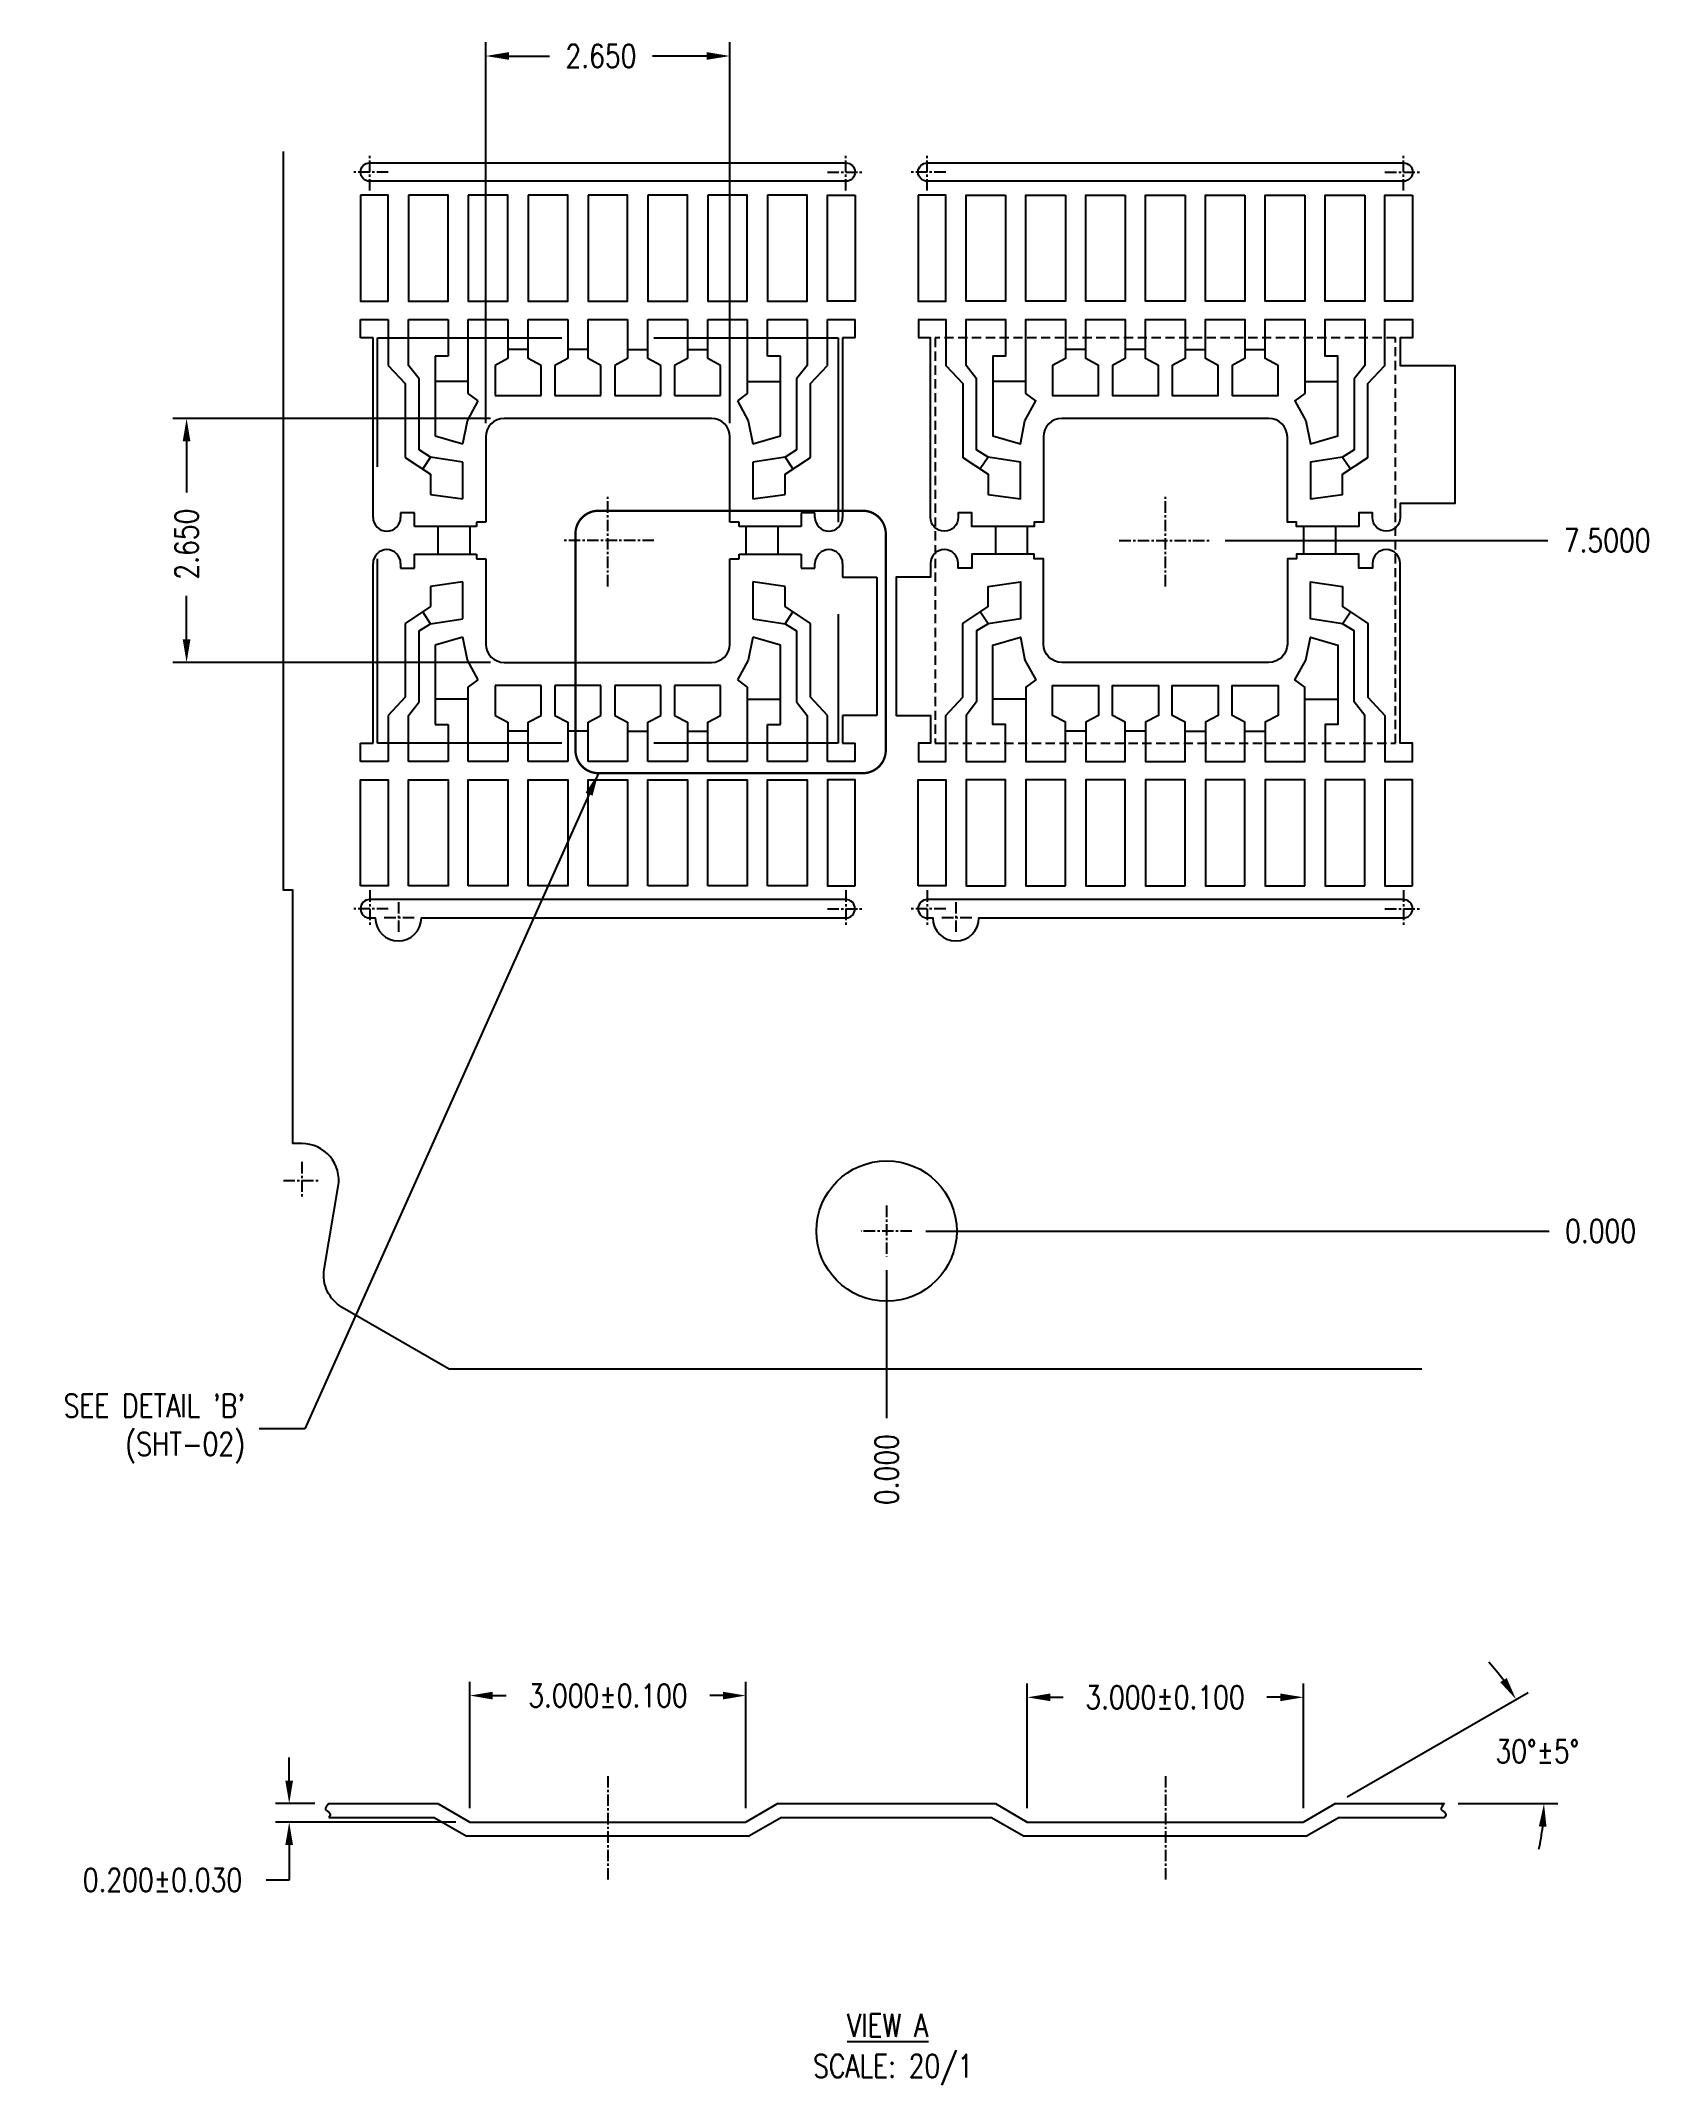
# Model space of a CAD drawing. Header units: inches. Extents: x -380 to -30, y 359 to 803.
import ezdxf
from ezdxf.enums import TextEntityAlignment as Align

# ---------------------------------------------------------------- set-up
doc = ezdxf.new("R2010")
doc.units = ezdxf.units.IN
doc.header["$MEASUREMENT"] = 0
for name, pattern in [('CENTERX2', [4, 2.5, -0.5, 0.5, -0.5]), ('HIDDEN', [0.375, 0.25, -0.125]), ('PHANTOM2', [1.25, 0.625, -0.125, 0.125, -0.125, 0.125, -0.125])]:
    doc.linetypes.add(name, pattern=pattern)
for name, color, linetype in [('SH-01_CENTER', 2, 'CENTERX2'), ('SH-01_DIM', 4, 'Continuous'), ('SH-01_INNER LEAD', 5, 'Continuous'), ('SH-01_MISC', 6, 'Continuous'), ('SH-01_NOTES', 3, 'Continuous'), ('SH-01_OBJECT', 7, 'Continuous'), ('SH-01_PHANTOM', 1, 'PHANTOM2'), ('SH-01_PKG', 44, 'HIDDEN')]:
    doc.layers.add(name, color=color, linetype=linetype)
doc.styles.get("Standard").update_dxf_attribs({"font": 'simplex.shx', "width": 0.8, "height": 5})
doc.dimstyles.get("Standard").update_dxf_attribs({"dimtxt": 2, "dimasz": 2, "dimexe": 1, "dimexo": 0.35, "dimgap": 0.09, "dimtad": 0, "dimdec": 3, "dimzin": 0, "dimdsep": 46, "dimtxsty": 'Standard', "dimcen": 0.09, "dimadec": 0, "dimazin": 0, "dimtfac": 1, "dimtdec": 3, "dimtofl": 0, "dimtmove": 0, "dimatfit": 3, "dimfxl": 1, "dimtolj": 1, "dimtzin": 0, "dimarcsym": 0})

# ---------------------------------------------------------------- blocks, each defined once
blk = doc.blocks.new('INT')
at = {"layer": 'SH-01_INNER LEAD'}
for p, q in [((-2.685, 2.2), (-2.685, 2.4)), ((-2.685, 2.4), (-2.385, 2.4)), ((-2.385, 2.4), (-2.385, 1.9)), ((-2.165, 1.9), (-2.165, 2.4)), ((-2.165, 2.4), (-1.735, 2.4)), ((-1.735, 2.4), (-1.735, 2)), ((-1.515, 1.594), (-1.515, 2.4)), ((-1.515, 2.4), (-1.085, 2.4)), ((-1.085, 2.4), (-1.085, 1.975)), ((-0.865, 1.975), (-0.865, 2.4)), ((-0.865, 2.4), (-0.435, 2.4)), ((-0.435, 2.4), (-0.435, 1.975)), ((-0.215, 1.975), (-0.215, 2.4)), ((-0.215, 2.4), (0, 2.4)), ((0, 2.4), (0.215, 2.4)), ((0.215, 2.4), (0.215, 1.975)), ((0.435, 1.975), (0.435, 2.4)), ((0.435, 2.4), (0.865, 2.4)), ((0.865, 2.4), (0.865, 1.975)), ((1.085, 1.975), (1.085, 2.4)), ((1.085, 2.4), (1.515, 2.4)), ((1.515, 2.4), (1.515, 1.594)), ((1.735, 2), (1.735, 2.4)), ((1.735, 2.4), (2.165, 2.4)), ((2.165, 2.4), (2.165, 1.9)), ((2.385, 1.9), (2.385, 2.4)), ((2.385, 2.4), (2.685, 2.4)), ((2.682, 2.4), (2.682, 2.2)), ((-2.55, 2.2), (-2.685, 2.2)), ((-2.55, 0.25), (-2.55, 2.2)), ((-1.735, 2), (-1.875, 2)), ((-1.875, 2), (-1.875, 1.136)), ((1.875, 2), (1.735, 2)), ((1.875, 1.136), (1.875, 2)), ((2.685, 2.2), (2.55, 2.2)), ((2.55, 2.2), (2.55, 0.25)), ((-2.385, 1.9), (-2.2, 1.703)), ((-2.05, 1.754), (-2.165, 1.9)), ((-1.085, 1.975), (-1.225, 1.901)), ((-1.225, 1.901), (-1.225, 1.575)), ((-0.725, 1.901), (-0.865, 1.975)), ((-0.725, 1.575), (-0.725, 1.901)), ((-0.435, 1.975), (-0.575, 1.901)), ((-0.575, 1.901), (-0.575, 1.575)), ((-0.075, 1.901), (-0.215, 1.975)), ((-0.075, 1.575), (-0.075, 1.901)), ((0.215, 1.975), (0.075, 1.901)), ((0.075, 1.901), (0.075, 1.575)), ((0.575, 1.901), (0.435, 1.975)), ((0.575, 1.575), (0.575, 1.901)), ((0.865, 1.975), (0.725, 1.901)), ((0.725, 1.901), (0.725, 1.575)), ((1.225, 1.901), (1.085, 1.975)), ((1.225, 1.575), (1.225, 1.901)), ((2.165, 1.9), (2.05, 1.754)), ((2.2, 1.703), (2.385, 1.9)), ((-2.2, 1.703), (-2.2, 0.902)), ((-2.05, 0.983), (-2.05, 1.754)), ((-1.408, 1.515), (-1.515, 1.594)), ((-1.225, 1.575), (-0.725, 1.575)), ((-0.575, 1.575), (-0.075, 1.575)), ((0.075, 1.575), (0.575, 1.575)), ((0.725, 1.575), (1.225, 1.575)), ((1.515, 1.594), (1.408, 1.515)), ((2.05, 1.754), (2.05, 0.983)), ((2.2, 0.902), (2.2, 1.703)), ((-1.525, 1.3), (-1.408, 1.515)), ((1.408, 1.515), (1.525, 1.3)), ((-1.875, 1.136), (-1.575, 1.05)), ((-1.575, 1.05), (-1.525, 1.3)), ((-1.325, 1.125), (-1.325, 0.2)), ((0, 1.325), (-1.125, 1.325)), ((1.125, 1.325), (0, 1.325)), ((1.325, 0.2), (1.325, 1.125)), ((1.525, 1.3), (1.575, 1.05)), ((1.575, 1.05), (1.875, 1.136)), ((-2.2, 0.902), (-1.925, 0.719)), ((-1.925, 0.905), (-2.05, 0.983)), ((-1.575, 0.85), (-1.925, 0.905)), ((1.925, 0.905), (1.575, 0.85)), ((2.05, 0.983), (1.925, 0.905)), ((1.925, 0.719), (2.2, 0.902)), ((-1.925, 0.719), (-1.925, 0.5)), ((-1.575, 0.45), (-1.575, 0.85)), ((1.575, 0.85), (1.575, 0.45)), ((1.925, 0.5), (1.925, 0.719)), ((-1.925, 0.5), (-1.575, 0.45)), ((1.575, 0.45), (1.925, 0.5)), ((-2.1, 0.3), (-2.25, 0.3)), ((-2.25, 0.3), (-2.25, 0.25)), ((-2.1, 0.15), (-2.1, 0.3)), ((2.1, 0.3), (2.1, 0.15)), ((2.25, 0.3), (2.1, 0.3)), ((2.25, 0.25), (2.25, 0.3)), ((-1.425, 0.15), (-2.1, 0.15)), ((-1.325, 0.2), (-1.425, 0.2)), ((-1.425, 0.2), (-1.425, 0.15)), ((1.425, 0.2), (1.325, 0.2)), ((1.425, 0.15), (1.425, 0.2)), ((2.1, 0.15), (1.425, 0.15)), ((-2.1, -0.3), (-2.1, -0.15)), ((-2.1, -0.15), (-1.425, -0.15)), ((-1.425, -0.15), (-1.425, -0.2)), ((-1.425, -0.2), (-1.325, -0.2)), ((-1.325, -0.2), (-1.325, -1.125)), ((1.325, -1.125), (1.325, -0.2)), ((1.325, -0.2), (1.425, -0.2)), ((1.425, -0.2), (1.425, -0.15)), ((1.425, -0.15), (2.1, -0.15)), ((2.1, -0.15), (2.1, -0.3)), ((-2.55, -2.2), (-2.55, -0.25)), ((-2.25, -0.25), (-2.25, -0.3)), ((-2.25, -0.3), (-2.1, -0.3)), ((2.1, -0.3), (2.25, -0.3)), ((2.25, -0.3), (2.25, -0.25)), ((2.55, -0.25), (2.55, -0.4)), ((2.55, -0.4), (2.922, -0.4)), ((2.922, -0.4), (2.922, -1.9)), ((-1.575, -0.45), (-1.925, -0.5)), ((-1.925, -0.5), (-1.925, -0.719)), ((-1.575, -0.85), (-1.575, -0.45)), ((1.925, -0.5), (1.575, -0.45)), ((1.575, -0.45), (1.575, -0.85)), ((1.925, -0.719), (1.925, -0.5)), ((-1.925, -0.719), (-2.2, -0.902)), ((-1.925, -0.905), (-1.575, -0.85)), ((1.575, -0.85), (1.925, -0.905)), ((2.2, -0.902), (1.925, -0.719)), ((-2.2, -0.902), (-2.2, -1.703)), ((-2.05, -0.983), (-1.925, -0.905)), ((-2.05, -1.754), (-2.05, -0.983)), ((-1.575, -1.05), (-1.875, -1.136)), ((-1.525, -1.3), (-1.575, -1.05)), ((1.575, -1.05), (1.525, -1.3)), ((1.875, -1.136), (1.575, -1.05)), ((1.925, -0.905), (2.05, -0.983)), ((2.05, -0.983), (2.05, -1.754)), ((2.2, -1.703), (2.2, -0.902)), ((-1.875, -1.136), (-1.875, -2)), ((-1.408, -1.515), (-1.525, -1.3)), ((-1.125, -1.325), (0, -1.325)), ((0, -1.325), (1.125, -1.325)), ((1.525, -1.3), (1.408, -1.515)), ((1.875, -2), (1.875, -1.136)), ((-1.515, -1.594), (-1.408, -1.515)), ((1.408, -1.515), (1.515, -1.594)), ((-2.2, -1.703), (-2.385, -1.9)), ((-2.165, -1.9), (-2.05, -1.754)), ((-1.515, -2.4), (-1.515, -1.594)), ((-0.725, -1.575), (-1.225, -1.575)), ((-1.225, -1.575), (-1.225, -1.901)), ((-0.725, -1.901), (-0.725, -1.575)), ((-0.075, -1.575), (-0.575, -1.575)), ((-0.575, -1.575), (-0.575, -1.901)), ((-0.075, -1.901), (-0.075, -1.575)), ((0.575, -1.575), (0.075, -1.575)), ((0.075, -1.575), (0.075, -1.901)), ((0.575, -1.901), (0.575, -1.575)), ((1.225, -1.575), (0.725, -1.575)), ((0.725, -1.575), (0.725, -1.901)), ((1.225, -1.901), (1.225, -1.575)), ((1.515, -1.594), (1.515, -2.4)), ((2.05, -1.754), (2.165, -1.9)), ((2.385, -1.9), (2.2, -1.703)), ((-2.385, -1.9), (-2.385, -2.4)), ((-2.165, -2.4), (-2.165, -1.9)), ((-1.225, -1.901), (-1.085, -1.975)), ((-1.085, -1.975), (-1.085, -2.4)), ((-0.865, -1.975), (-0.725, -1.901)), ((-0.865, -2.4), (-0.865, -1.975)), ((-0.575, -1.901), (-0.435, -1.975)), ((-0.435, -1.975), (-0.435, -2.4)), ((-0.215, -1.975), (-0.075, -1.901)), ((-0.215, -2.4), (-0.215, -1.975)), ((0.075, -1.901), (0.215, -1.975)), ((0.215, -1.975), (0.215, -2.4)), ((0.435, -1.975), (0.575, -1.901)), ((0.435, -2.4), (0.435, -1.975)), ((0.725, -1.901), (0.865, -1.975)), ((0.865, -1.975), (0.865, -2.4)), ((1.085, -1.975), (1.225, -1.901)), ((1.085, -2.4), (1.085, -1.975)), ((2.165, -1.9), (2.165, -2.4)), ((2.385, -2.4), (2.385, -1.9)), ((2.922, -1.9), (2.55, -1.9)), ((2.55, -1.9), (2.55, -2.2)), ((-2.685, -2.4), (-2.685, -2.2)), ((-2.685, -2.2), (-2.55, -2.2)), ((-1.875, -2), (-1.735, -2)), ((-1.735, -2), (-1.735, -2.4)), ((1.735, -2.4), (1.735, -2)), ((1.735, -2), (1.875, -2)), ((2.55, -2.2), (2.685, -2.2)), ((2.682, -2.2), (2.682, -2.4)), ((-2.385, -2.4), (-2.685, -2.4)), ((-1.735, -2.4), (-2.165, -2.4)), ((-1.085, -2.4), (-1.515, -2.4)), ((-0.435, -2.4), (-0.865, -2.4)), ((0, -2.4), (-0.215, -2.4)), ((0.215, -2.4), (0, -2.4)), ((0.865, -2.4), (0.435, -2.4)), ((1.515, -2.4), (1.085, -2.4)), ((2.165, -2.4), (1.735, -2.4)), ((2.685, -2.4), (2.385, -2.4))]:
    blk.add_line(p, q, dxfattribs=at)
for centre, radius, start, end in [((-1.125, 1.125), 0.2, 90, 180), ((1.125, 1.125), 0.2, 360, 90), ((-2.4, 0.25), 0.15, 180, 0), ((2.4, 0.25), 0.15, 180, 0), ((-2.4, -0.25), 0.15, 360, 180), ((2.4, -0.25), 0.15, 0, 180), ((-1.125, -1.125), 0.2, 180, 270), ((1.125, -1.125), 0.2, 270, 0)]:
    blk.add_arc(centre, radius, start, end, dxfattribs=at)
at = {"layer": 'SH-01_MISC'}
for p, q in [((-0.865, 2.073), (-1.085, 2.073)), ((-0.215, 2.073), (-0.435, 2.073)), ((0.215, 2.073), (0.435, 2.073)), ((0.865, 2.073), (1.085, 2.073)), ((-1.515, 1.725), (-1.875, 1.725)), ((1.515, 1.725), (1.875, 1.725)), ((-1.925, 0.905), (-2.01, 0.776)), ((1.925, 0.905), (2.01, 0.776)), ((-1.925, -0.905), (-2.01, -0.776)), ((1.925, -0.905), (2.01, -0.776)), ((-1.515, -1.725), (-1.875, -1.725)), ((1.515, -1.725), (1.875, -1.725)), ((-0.865, -2.073), (-1.085, -2.073)), ((-0.215, -2.073), (-0.435, -2.073)), ((0.215, -2.073), (0.435, -2.073)), ((0.865, -2.073), (1.085, -2.073))]:
    blk.add_line(p, q, dxfattribs=at)
at = {"layer": 'SH-01_PKG', "ltscale": 8}
blk.add_lwpolyline([(-2.5, 2.2), (2.5, 2.2), (2.5, -2.2), (-2.5, -2.2)], close=True, dxfattribs=at)
blk = doc.blocks.new('*D1')
at = {"layer": 'Defpoints', "color": 0, "linetype": 'Continuous', "transparency": 16777216}
for p in [(451.09, 349.7), (456.61, 349.7), (594.98, 349.7)]:
    blk.add_point(p, dxfattribs=at)
at = {"layer": 'SH-01_DIM', "color": 0, "linetype": 'Continuous', "lineweight": -2, "transparency": 16777216}
blk.add_line((459.61, 349.7), (594.98, 349.7), dxfattribs=at)
at = {"layer": 'SH-01_DIM', "color": 0, "linetype": 'Continuous', "transparency": 16777216, "insert": (606.18, 349.7), "char_height": 5, "attachment_point": 5}
blk.add_mtext('\\A1;0.000', dxfattribs=at)
blk = doc.blocks.new('*D2')
at = {"layer": 'Defpoints', "color": 0, "linetype": 'Continuous', "transparency": 16777216}
for p in [(451.09, 349.7), (451.09, 344.18), (451.09, 309.08)]:
    blk.add_point(p, dxfattribs=at)
at = {"layer": 'SH-01_DIM', "color": 0, "linetype": 'Continuous', "lineweight": -2, "transparency": 16777216}
blk.add_line((451.09, 341.18), (451.09, 309.08), dxfattribs=at)
at = {"layer": 'SH-01_DIM', "color": 0, "linetype": 'Continuous', "transparency": 16777216, "insert": (451.09, 297.88), "char_height": 5, "attachment_point": 5, "rotation": 90}
blk.add_mtext('\\A1;0.000', dxfattribs=at)
blk = doc.blocks.new('*D3')
at = {"layer": 'Defpoints', "color": 0, "linetype": 'Continuous', "transparency": 16777216}
for p in [(364.04, 604.92), (364.04, 522.2), (417.04, 522.2)]:
    blk.add_point(p, dxfattribs=at)
at = {"layer": 'SH-01_DIM', "color": 0, "linetype": 'Continuous', "lineweight": -2, "transparency": 16777216}
for p, q in [((364.04, 525.2), (364.04, 607.92)), ((369.04, 604.92), (377.84, 604.92)), ((412.04, 604.92), (400.24, 604.92)), ((417.04, 525.2), (417.04, 607.92))]:
    blk.add_line(p, q, dxfattribs=at)
at = {"layer": 'SH-01_DIM', "color": 0, "linetype": 'Continuous', "transparency": 16777216}
for points in [[(369.04, 605.76), (369.04, 604.09), (364.04, 604.92)], [(412.04, 605.76), (412.04, 604.09), (417.04, 604.92)]]:
    blk.add_solid(points, dxfattribs=at)
at = {"layer": 'SH-01_DIM', "color": 0, "linetype": 'Continuous', "transparency": 16777216, "insert": (389.04, 604.92), "char_height": 5, "attachment_point": 5}
blk.add_mtext('\\A1;2.650', dxfattribs=at)
blk = doc.blocks.new('*D4')
at = {"layer": 'Defpoints', "color": 0, "linetype": 'Continuous', "transparency": 16777216}
for p in [(591.15, 240.82), (548.56, 225.33), (548.56, 225.33), (572.25, 225.33), (541.64, 221.33)]:
    blk.add_point(p, dxfattribs=at)
at = {"layer": 'SH-01_DIM', "color": 0, "linetype": 'Continuous', "lineweight": -2, "transparency": 16777216}
for p, q in [((551.16, 226.83), (590.41, 249.48)), ((575.25, 225.33), (596.88, 225.33))]:
    blk.add_line(p, q, dxfattribs=at)
for start, end in [(36.3253, 42.6506), (347.3494, 353.6747)]:
    blk.add_arc((548.56, 225.33), 45.31, start, end, dxfattribs=at)
at = {"layer": 'SH-01_DIM', "color": 0, "linetype": 'Continuous', "transparency": 16777216}
for points in [[(585.77, 252.62), (584.37, 251.71), (587.81, 247.98)], [(592.77, 220.38), (594.43, 220.29), (593.88, 225.33)]]:
    blk.add_solid(points, dxfattribs=at)
at = {"layer": 'SH-01_DIM', "color": 0, "linetype": 'Continuous', "transparency": 16777216, "insert": (592.43, 236.7), "char_height": 5, "attachment_point": 5}
blk.add_mtext('\\A1;30°±5°', dxfattribs=at)
blk = doc.blocks.new('*D5')
at = {"layer": 'Defpoints', "color": 0, "linetype": 'Continuous', "transparency": 16777216}
for p in [(541.64, 248.42), (481.64, 221.33), (541.64, 221.33)]:
    blk.add_point(p, dxfattribs=at)
at = {"layer": 'SH-01_DIM', "color": 0, "linetype": 'Continuous', "lineweight": -2, "transparency": 16777216}
for p, q in [((481.64, 224.33), (481.64, 251.42)), ((541.64, 224.33), (541.64, 251.42)), ((486.64, 248.42), (489.42, 248.42)), ((536.64, 248.42), (533.69, 248.42))]:
    blk.add_line(p, q, dxfattribs=at)
at = {"layer": 'SH-01_DIM', "color": 0, "linetype": 'Continuous', "transparency": 16777216}
for points in [[(486.64, 249.25), (486.64, 247.59), (481.64, 248.42)], [(536.64, 249.25), (536.64, 247.59), (541.64, 248.42)]]:
    blk.add_solid(points, dxfattribs=at)
at = {"layer": 'SH-01_DIM', "color": 0, "linetype": 'Continuous', "transparency": 16777216, "insert": (511.56, 248.42), "char_height": 5, "attachment_point": 5}
blk.add_mtext('\\A1;3.000±0.100', dxfattribs=at)
blk = doc.blocks.new('*D6')
at = {"layer": 'Defpoints', "color": 0, "linetype": 'Continuous', "transparency": 16777216}
for p in [(420.54, 248.8), (360.54, 221.33), (420.54, 221.33)]:
    blk.add_point(p, dxfattribs=at)
at = {"layer": 'SH-01_DIM', "color": 0, "linetype": 'Continuous', "lineweight": -2, "transparency": 16777216}
for p, q in [((360.54, 224.33), (360.54, 251.8)), ((365.54, 248.8), (368.43, 248.8)), ((415.54, 248.8), (412.7, 248.8)), ((420.54, 224.33), (420.54, 251.8))]:
    blk.add_line(p, q, dxfattribs=at)
at = {"layer": 'SH-01_DIM', "color": 0, "linetype": 'Continuous', "transparency": 16777216}
for points in [[(365.54, 249.63), (365.54, 247.96), (360.54, 248.8)], [(415.54, 249.63), (415.54, 247.96), (420.54, 248.8)]]:
    blk.add_solid(points, dxfattribs=at)
at = {"layer": 'SH-01_DIM', "color": 0, "linetype": 'Continuous', "transparency": 16777216, "insert": (390.57, 248.8), "char_height": 5, "attachment_point": 5}
blk.add_mtext('\\A1;3.000±0.100', dxfattribs=at)
blk = doc.blocks.new('*D7')
at = {"layer": 'Defpoints', "color": 0, "linetype": 'Continuous', "transparency": 16777216}
for p in [(321.33, 225.33), (329.92, 225.33), (360.54, 221.33)]:
    blk.add_point(p, dxfattribs=at)
at = {"layer": 'SH-01_DIM', "color": 0, "linetype": 'Continuous', "lineweight": -2, "transparency": 16777216}
for p, q in [((321.33, 230.33), (321.33, 235.33)), ((326.92, 225.33), (318.33, 225.33)), ((357.54, 221.33), (318.33, 221.33)), ((321.33, 216.33), (321.33, 208.73)), ((321.33, 208.73), (316.33, 208.73))]:
    blk.add_line(p, q, dxfattribs=at)
at = {"layer": 'SH-01_DIM', "color": 0, "linetype": 'Continuous', "transparency": 16777216}
for points in [[(320.49, 230.33), (322.16, 230.33), (321.33, 225.33)], [(320.49, 216.33), (322.16, 216.33), (321.33, 221.33)]]:
    blk.add_solid(points, dxfattribs=at)
at = {"layer": 'SH-01_DIM', "color": 0, "linetype": 'Continuous', "transparency": 16777216, "insert": (293.8, 208.73), "char_height": 5, "attachment_point": 5}
blk.add_mtext('\\A1;0.200±0.030', dxfattribs=at)
blk = doc.blocks.new('*D8')
at = {"layer": 'Defpoints', "color": 0, "linetype": 'Continuous', "transparency": 16777216}
for p in [(368.04, 526.2), (299.04, 473.2), (368.04, 473.2)]:
    blk.add_point(p, dxfattribs=at)
at = {"layer": 'SH-01_DIM', "color": 0, "linetype": 'Continuous', "lineweight": -2, "transparency": 16777216}
for p, q in [((365.04, 526.2), (296.04, 526.2)), ((299.04, 521.2), (299.04, 510.1)), ((299.04, 478.2), (299.04, 487.7)), ((365.04, 473.2), (296.04, 473.2))]:
    blk.add_line(p, q, dxfattribs=at)
at = {"layer": 'SH-01_DIM', "color": 0, "linetype": 'Continuous', "transparency": 16777216}
for points in [[(298.2, 521.2), (299.87, 521.2), (299.04, 526.2)], [(298.2, 478.2), (299.87, 478.2), (299.04, 473.2)]]:
    blk.add_solid(points, dxfattribs=at)
at = {"layer": 'SH-01_DIM', "color": 0, "linetype": 'Continuous', "transparency": 16777216, "insert": (299.04, 498.9), "char_height": 5, "attachment_point": 5, "rotation": 90}
blk.add_mtext('\\A1;2.650', dxfattribs=at)
blk = doc.blocks.new('*D9')
at = {"layer": 'Defpoints', "color": 0, "linetype": 'Continuous', "transparency": 16777216}
for p in [(521.64, 499.7), (594.7, 499.7), (451.09, 349.7)]:
    blk.add_point(p, dxfattribs=at)
at = {"layer": 'SH-01_DIM', "color": 0, "linetype": 'Continuous', "lineweight": -2, "transparency": 16777216}
blk.add_line((524.64, 499.7), (594.7, 499.7), dxfattribs=at)
at = {"layer": 'SH-01_DIM', "color": 0, "linetype": 'Continuous', "transparency": 16777216, "insert": (607.61, 499.7), "char_height": 5, "attachment_point": 5}
blk.add_mtext('\\A1;7.5000', dxfattribs=at)

msp = doc.modelspace()

# ---------------------------------------------------------------- linework, layer by layer
at = {"layer": 'SH-01_CENTER'}
for p, q in [((-309.01288, 770.4873), (-309.01288, 778.4873)), ((-309.01288, 770.4873), (-309.01288, 778.4873)), ((-205.61288, 770.4873), (-205.61288, 778.4873)), ((-205.61288, 770.4873), (-205.61288, 778.4873)), ((-187.91288, 770.4873), (-187.91288, 778.4873)), ((-187.91288, 770.4873), (-187.91288, 778.4873)), ((-84.51288, 770.4873), (-84.51288, 778.4873)), ((-84.51288, 770.4873), (-84.51288, 778.4873)), ((-305.01288, 774.4873), (-313.01288, 774.4873)), ((-209.61288, 774.4873), (-201.61288, 774.4873)), ((-183.91288, 774.4873), (-191.91288, 774.4873)), ((-88.51288, 774.4873), (-80.51288, 774.4873)), ((-257.31288, 684.4873), (-257.31288, 704.4873)), ((-257.31288, 684.4873), (-257.31288, 704.4873)), ((-257.31288, 684.4873), (-257.31288, 704.4873)), ((-257.31288, 684.4873), (-257.31288, 704.4873)), ((-136.21288, 684.4873), (-136.21288, 704.4873)), ((-136.21288, 684.4873), (-136.21288, 704.4873)), ((-136.21288, 684.4873), (-136.21288, 704.4873)), ((-136.21288, 684.4873), (-136.21288, 704.4873)), ((-136.21288, 684.4873), (-136.21288, 704.4873)), ((-136.21288, 684.4873), (-136.21288, 704.4873)), ((-247.31288, 694.4873), (-267.31288, 694.4873)), ((-247.31288, 694.4873), (-267.31288, 694.4873)), ((-146.21288, 694.4873), (-126.21288, 694.4873)), ((-146.21288, 694.4873), (-126.21288, 694.4873)), ((-146.21288, 694.4873), (-126.21288, 694.4873)), ((-146.21288, 694.4873), (-126.21288, 694.4873)), ((-309.01288, 618.4873), (-309.01288, 610.4873)), ((-309.01288, 618.4873), (-309.01288, 610.4873)), ((-205.61288, 618.4873), (-205.61288, 610.4873)), ((-205.61288, 618.4873), (-205.61288, 610.4873)), ((-187.91288, 618.4873), (-187.91288, 610.4873)), ((-187.91288, 618.4873), (-187.91288, 610.4873)), ((-84.51288, 618.4873), (-84.51288, 610.4873)), ((-84.51288, 618.4873), (-84.51288, 610.4873)), ((-305.01288, 614.4873), (-313.01288, 614.4873)), ((-302.81288, 615.9373), (-302.81288, 609.0373)), ((-302.81288, 615.9373), (-302.81288, 609.0373)), ((-302.81288, 615.9373), (-302.81288, 609.0373)), ((-209.61288, 614.4873), (-201.61288, 614.4873)), ((-183.91288, 614.4873), (-191.91288, 614.4873)), ((-181.71288, 615.9373), (-181.71288, 609.0373)), ((-181.71288, 615.9373), (-181.71288, 609.0373)), ((-181.71288, 615.9373), (-181.71288, 609.0373)), ((-88.51288, 614.4873), (-80.51288, 614.4873)), ((-299.36288, 612.4873), (-306.26288, 612.4873)), ((-299.36288, 612.4873), (-306.26288, 612.4873)), ((-299.36288, 612.4873), (-306.26288, 612.4873)), ((-178.26288, 612.4873), (-185.16288, 612.4873)), ((-178.26288, 612.4873), (-185.16288, 612.4873)), ((-178.26288, 612.4873), (-185.16288, 612.4873)), ((-323.76288, 559.4873), (-323.76288, 551.4873)), ((-327.76288, 555.4873), (-319.76288, 555.4873)), ((-196.76288, 550.0073), (-196.76288, 538.9673)), ((-191.24288, 544.4873), (-202.28288, 544.4873)), ((-257.31288, 426.10896), (-257.31288, 403.16061)), ((-136.21288, 426.10896), (-136.21288, 403.16061))]:
    msp.add_line(p, q, dxfattribs=at)
at = {"layer": 'SH-01_INNER LEAD'}
for p, q in [((-189.86288, 742.4873), (-189.86288, 738.4873)), ((-189.86288, 650.4873), (-189.86288, 646.4873))]:
    msp.add_line(p, q, dxfattribs=at)
at = {"layer": 'SH-01_INNER LEAD', "linetype": 'Continuous'}
for p, q in [((-294.24109, 697.48636), (-294.24109, 691.48824)), ((-287.31288, 697.48636), (-287.31288, 691.48824)), ((-227.31288, 697.48636), (-227.31288, 691.48824)), ((-220.38468, 697.48636), (-220.38468, 691.48824)), ((-173.14109, 697.48636), (-173.14109, 691.48824)), ((-166.21288, 697.48636), (-166.21288, 691.48824)), ((-106.21288, 697.48636), (-106.21288, 691.48824)), ((-99.28468, 697.48636), (-99.28468, 691.48824))]:
    msp.add_line(p, q, dxfattribs=at)
at = {"layer": 'SH-01_INNER LEAD'}
for points in [[(-189.91288, 742.4873), (-183.91288, 742.4873), (-183.91288, 732.49289), (-180.21288, 728.55672), (-180.21288, 712.53012), (-174.70714, 708.86564), (-174.70714, 704.48654), (-167.70723, 703.48652), (-167.70723, 711.48723), (-174.70658, 712.58576), (-177.21288, 714.14715), (-177.21288, 729.57046), (-179.51288, 732.49438), (-179.51288, 742.4873), (-170.91288, 742.4873), (-170.91288, 734.48675), (-173.71288, 734.48675), (-173.71288, 717.20342), (-167.70719, 715.48764), (-166.70721, 720.48773), (-164.36718, 724.7866), (-166.51288, 726.36871), (-166.51288, 742.4873), (-157.91288, 742.4873), (-157.91288, 733.9873), (-160.71288, 732.49851), (-160.71288, 725.9873), (-150.71288, 725.9873), (-150.71288, 732.49851), (-153.51288, 733.9873), (-153.51288, 742.4873), (-144.91288, 742.4873), (-144.91288, 733.9873), (-147.71288, 732.49851), (-147.71288, 725.9873), (-137.71288, 725.9873), (-137.71288, 732.49851), (-140.51288, 733.9873), (-140.51288, 742.4873), (-136.21288, 742.4873), (-131.91288, 742.4873), (-131.91288, 733.9873), (-134.71288, 732.49851), (-134.71288, 725.9873), (-124.71288, 725.9873), (-124.71288, 732.49851), (-127.51288, 733.9873), (-127.51288, 742.4873), (-118.91288, 742.4873), (-118.91288, 733.9873), (-121.71288, 732.49851), (-121.71288, 725.9873), (-111.71288, 725.9873), (-111.71288, 732.49851), (-114.51288, 733.9873), (-114.51288, 742.4873), (-105.91288, 742.4873), (-105.91288, 726.36871), (-108.05859, 724.7866), (-105.71855, 720.48773), (-104.71857, 715.48764), (-98.71288, 717.20342), (-98.71288, 734.48675), (-101.51288, 734.48675), (-101.51288, 742.4873), (-92.91288, 742.4873), (-92.91288, 732.49438), (-95.21288, 729.57046), (-95.21288, 714.14715), (-97.71919, 712.58576), (-104.71854, 711.48723), (-104.71854, 703.48652), (-97.71863, 704.48654), (-97.71863, 708.86564), (-92.21288, 712.53012), (-92.21288, 728.55672), (-88.51288, 732.49289), (-88.51288, 742.4873), (-82.51288, 742.4873), (-82.51288, 738.4873), (-85.21288, 738.4873), (-85.21288, 732.4873), (-73.31288, 732.4873), (-73.31288, 702.4873), (-85.21288, 702.4873), (-85.21288, 699.4873, -1), (-91.21288, 699.4873), (-91.21288, 700.4873), (-94.21288, 700.4873), (-94.21288, 697.48636), (-107.71288, 697.48636), (-107.71288, 698.48636), (-109.71288, 698.48636), (-109.71288, 716.9873, 0.414213562), (-113.71288, 720.9873), (-136.21288, 720.9873), (-158.71288, 720.9873, 0.414213562), (-162.71288, 716.9873), (-162.71288, 698.48636), (-164.71288, 698.48636), (-164.71288, 697.48636), (-178.21288, 697.48636), (-178.21288, 700.4873), (-181.21288, 700.4873), (-181.21288, 699.4873, -1), (-187.21288, 699.4873), (-187.21288, 738.4873), (-189.91288, 738.4873)], [(-189.91288, 646.4873), (-183.91288, 646.4873), (-183.91288, 656.48171), (-180.21288, 660.41788), (-180.21288, 676.44448), (-174.70714, 680.10896), (-174.70714, 684.48806), (-167.70723, 685.48808), (-167.70723, 677.48737), (-174.70658, 676.38884), (-177.21288, 674.82745), (-177.21288, 659.40414), (-179.51288, 656.48022), (-179.51288, 646.4873), (-170.91288, 646.4873), (-170.91288, 654.48785), (-173.71288, 654.48785), (-173.71288, 671.77118), (-167.70719, 673.48696), (-166.70721, 668.48687), (-164.36718, 664.188), (-166.51288, 662.60589), (-166.51288, 646.4873), (-157.91288, 646.4873), (-157.91288, 654.9873), (-160.71288, 656.47609), (-160.71288, 662.9873), (-150.71288, 662.9873), (-150.71288, 656.47609), (-153.51288, 654.9873), (-153.51288, 646.4873), (-144.91288, 646.4873), (-144.91288, 654.9873), (-147.71288, 656.47609), (-147.71288, 662.9873), (-137.71288, 662.9873), (-137.71288, 656.47609), (-140.51288, 654.9873), (-140.51288, 646.4873), (-136.21288, 646.4873), (-131.91288, 646.4873), (-131.91288, 654.9873), (-134.71288, 656.47609), (-134.71288, 662.9873), (-124.71288, 662.9873), (-124.71288, 656.47609), (-127.51288, 654.9873), (-127.51288, 646.4873), (-118.91288, 646.4873), (-118.91288, 654.9873), (-121.71288, 656.47609), (-121.71288, 662.9873), (-111.71288, 662.9873), (-111.71288, 656.47609), (-114.51288, 654.9873), (-114.51288, 646.4873), (-105.91288, 646.4873), (-105.91288, 662.60589), (-108.05859, 664.188), (-105.71855, 668.48687), (-104.71857, 673.48696), (-98.71288, 671.77118), (-98.71288, 654.48785), (-101.51288, 654.48785), (-101.51288, 646.4873), (-92.91288, 646.4873), (-92.91288, 656.48022), (-95.21288, 659.40414), (-95.21288, 674.82745), (-97.71919, 676.38884), (-104.71854, 677.48737), (-104.71854, 685.48808), (-97.71863, 684.48806), (-97.71863, 680.10896), (-92.21288, 676.44448), (-92.21288, 660.41788), (-88.51288, 656.48171), (-88.51288, 646.4873), (-82.51288, 646.4873), (-82.51288, 650.4873), (-85.21288, 650.4873), (-85.21288, 689.4873, 1), (-91.21288, 689.4873), (-91.21288, 688.4873), (-94.21288, 688.4873), (-94.21288, 691.48824), (-107.71288, 691.48824), (-107.71288, 690.48824), (-109.71288, 690.48824), (-109.71288, 671.9873, -0.414213562), (-113.71288, 667.9873), (-136.21288, 667.9873), (-158.71288, 667.9873, -0.414213562), (-162.71288, 671.9873), (-162.71288, 690.48824), (-164.71288, 690.48824), (-164.71288, 691.48824), (-178.21288, 691.48824), (-178.21288, 688.4873), (-181.21288, 688.4873), (-181.21288, 689.4873, 1), (-187.21288, 689.4873), (-187.21288, 686.4873), (-194.65288, 686.4873), (-194.65288, 656.4873), (-187.21288, 656.4873), (-187.21288, 650.4873), (-189.91288, 650.4873)]]:
    msp.add_lwpolyline(points, format="xyb", dxfattribs=at)
at = {"layer": 'SH-01_MISC'}
for p, q in [((-153.50681, 735.94674), (-157.90688, 735.94674)), ((-140.50681, 735.94674), (-144.90688, 735.94674)), ((-131.91895, 735.94674), (-127.51889, 735.94674)), ((-118.91895, 735.94674), (-114.51889, 735.94674)), ((-166.50721, 728.98666), (-173.70748, 728.98666)), ((-105.91855, 728.98666), (-98.71829, 728.98666)), ((-174.70657, 712.58576), (-176.42276, 710.00749)), ((-97.7192, 712.58576), (-96.003, 710.00749)), ((-174.70657, 676.38884), (-176.42276, 678.96711)), ((-97.7192, 676.38884), (-96.003, 678.96711)), ((-166.50721, 659.98794), (-173.70748, 659.98794)), ((-105.91855, 659.98794), (-98.71829, 659.98794)), ((-153.50681, 653.02786), (-157.90688, 653.02786)), ((-140.50681, 653.02786), (-144.90688, 653.02786)), ((-131.91895, 653.02786), (-127.51889, 653.02786)), ((-118.91895, 653.02786), (-114.51889, 653.02786))]:
    msp.add_line(p, q, dxfattribs=at)
at = {"layer": 'SH-01_OBJECT'}
msp.add_line((-80.51288, 514.4873), (-291.76288, 514.4873), dxfattribs=at)
msp.add_line((-80.51288, 514.4873), (-291.76288, 514.4873), dxfattribs=at)
at = {"layer": 'SH-01_OBJECT', "linetype": 'Continuous'}
for p, q in [((-317.9254, 420.1114), (-294.24109, 420.1114)), ((-294.24109, 420.1114), (-287.31288, 416.1114)), ((-220.38468, 420.1114), (-227.31288, 416.1114)), ((-220.38468, 420.1114), (-173.14109, 420.1114)), ((-173.14109, 420.1114), (-166.21288, 416.1114)), ((-99.28468, 420.1114), (-106.21288, 416.1114)), ((-99.28468, 420.1114), (-75.60037, 420.1114)), ((-317.9254, 417.1114), (-295.04493, 417.1114)), ((-295.04493, 417.1114), (-288.11673, 413.1114)), ((-288.11673, 413.1114), (-226.50904, 413.1114)), ((-287.31288, 416.1114), (-227.31288, 416.1114)), ((-219.58083, 417.1114), (-226.50904, 413.1114)), ((-219.58083, 417.1114), (-173.94493, 417.1114)), ((-173.94493, 417.1114), (-167.01673, 413.1114)), ((-167.01673, 413.1114), (-105.40904, 413.1114)), ((-166.21288, 416.1114), (-106.21288, 416.1114)), ((-98.48083, 417.1114), (-105.40904, 413.1114)), ((-98.48083, 417.1114), (-75.60037, 417.1114))]:
    msp.add_line(p, q, dxfattribs=at)
at = {"layer": 'SH-01_OBJECT'}
msp.add_lwpolyline([(-291.76288, 514.4873), (-315.00345, 527.90525, -0.31300236), (-318.89325, 536.15672), (-315.87308, 554.16403, 0.463765494), (-323.76288, 563.4873), (-325.76288, 563.4873), (-325.76288, 618.4873), (-327.76288, 618.4873), (-327.76288, 778.96522)], format="xyb", dxfattribs=at)
for points in [[(-205.61288, 772.4873), (-309.01288, 772.4873, -1), (-309.01288, 776.4873), (-205.61288, 776.4873, -1)], [(-84.51288, 772.4873), (-187.91288, 772.4873, -1), (-187.91288, 776.4873), (-84.51288, 776.4873, -1)], [(-309.01288, 612.4873), (-307.81288, 612.4873, 1), (-297.81288, 612.4873), (-205.61288, 612.4873, 1), (-205.61288, 616.4873), (-309.01288, 616.4873, 1)], [(-187.91288, 612.4873), (-186.71288, 612.4873, 1), (-176.71288, 612.4873), (-84.51288, 612.4873, 1), (-84.51288, 616.4873), (-187.91288, 616.4873, 1)]]:
    msp.add_lwpolyline(points, format="xyb", close=True, dxfattribs=at)
for points in [[(-311.01288, 769.4873), (-311.01288, 746.4873), (-305.01288, 746.4873), (-305.01288, 769.4873)], [(-300.61288, 769.4873), (-300.61288, 746.4873), (-292.01288, 746.4873), (-292.01288, 769.4873)], [(-287.61288, 769.4873), (-287.61288, 746.4873), (-279.01288, 746.4873), (-279.01288, 769.4873)], [(-274.61288, 769.4873), (-274.61288, 746.4873), (-266.01288, 746.4873), (-266.01288, 769.4873)], [(-261.61288, 769.4873), (-261.61288, 746.4873), (-253.01288, 746.4873), (-253.01288, 769.4873)], [(-248.61288, 769.4873), (-248.61288, 746.4873), (-240.01288, 746.4873), (-240.01288, 769.4873)], [(-235.61288, 769.4873), (-235.61288, 746.4873), (-227.01288, 746.4873), (-227.01288, 769.4873)], [(-222.61288, 769.4873), (-222.61288, 746.4873), (-214.01288, 746.4873), (-214.01288, 769.4873)], [(-203.61288, 769.4873), (-203.61288, 746.4873), (-209.61288, 746.4873), (-209.61288, 769.4873)], [(-189.91288, 769.4873), (-189.91288, 746.4873), (-183.91288, 746.4873), (-183.91288, 769.4873)], [(-170.91288, 769.4873), (-170.91288, 746.4873), (-179.51288, 746.4873), (-179.51288, 769.4873)], [(-157.91288, 769.4873), (-157.91288, 746.4873), (-166.51288, 746.4873), (-166.51288, 769.4873)], [(-144.91288, 769.4873), (-144.91288, 746.4873), (-153.51288, 746.4873), (-153.51288, 769.4873)], [(-131.91288, 769.4873), (-131.91288, 746.4873), (-140.51288, 746.4873), (-140.51288, 769.4873)], [(-118.91288, 769.4873), (-118.91288, 746.4873), (-127.51288, 746.4873), (-127.51288, 769.4873)], [(-105.91288, 769.4873), (-105.91288, 746.4873), (-114.51288, 746.4873), (-114.51288, 769.4873)], [(-92.91288, 769.4873), (-92.91288, 746.4873), (-101.51288, 746.4873), (-101.51288, 769.4873)], [(-82.51288, 769.4873), (-82.51288, 746.4873), (-88.51288, 746.4873), (-88.51288, 769.4873)], [(-311.01288, 619.4873), (-311.01288, 642.4873), (-305.01288, 642.4873), (-305.01288, 619.4873)], [(-300.61288, 619.4873), (-300.61288, 642.4873), (-292.01288, 642.4873), (-292.01288, 619.4873)], [(-287.61288, 619.4873), (-287.61288, 642.4873), (-279.01288, 642.4873), (-279.01288, 619.4873)], [(-274.61288, 619.4873), (-274.61288, 642.4873), (-266.01288, 642.4873), (-266.01288, 619.4873)], [(-261.61288, 619.4873), (-261.61288, 642.4873), (-253.01288, 642.4873), (-253.01288, 619.4873)], [(-248.61288, 619.4873), (-248.61288, 642.4873), (-240.01288, 642.4873), (-240.01288, 619.4873)], [(-235.61288, 619.4873), (-235.61288, 642.4873), (-227.01288, 642.4873), (-227.01288, 619.4873)], [(-222.61288, 619.4873), (-222.61288, 642.4873), (-214.01288, 642.4873), (-214.01288, 619.4873)], [(-203.61288, 619.4873), (-203.61288, 642.4873), (-209.61288, 642.4873), (-209.61288, 619.4873)], [(-189.91288, 619.4873), (-189.91288, 642.4873), (-183.91288, 642.4873), (-183.91288, 619.4873)], [(-170.91288, 619.4873), (-170.91288, 642.4873), (-179.51288, 642.4873), (-179.51288, 619.4873)], [(-157.91288, 619.4873), (-157.91288, 642.4873), (-166.51288, 642.4873), (-166.51288, 619.4873)], [(-144.91288, 619.4873), (-144.91288, 642.4873), (-153.51288, 642.4873), (-153.51288, 619.4873)], [(-131.91288, 619.4873), (-131.91288, 642.4873), (-140.51288, 642.4873), (-140.51288, 619.4873)], [(-118.91288, 619.4873), (-118.91288, 642.4873), (-127.51288, 642.4873), (-127.51288, 619.4873)], [(-105.91288, 619.4873), (-105.91288, 642.4873), (-114.51288, 642.4873), (-114.51288, 619.4873)], [(-92.91288, 619.4873), (-92.91288, 642.4873), (-101.51288, 642.4873), (-101.51288, 619.4873)], [(-82.51288, 619.4873), (-82.51288, 642.4873), (-88.51288, 642.4873), (-88.51288, 619.4873)]]:
    msp.add_lwpolyline(points, close=True, dxfattribs=at)
msp.add_circle((-196.76288, 544.4873), 15.24, dxfattribs=at)
at = {"layer": 'SH-01_OBJECT', "linetype": 'Continuous'}
for points in [[(-317.9254, 420.1114), (-318.34903, 419.66146), (-319.18328, 418.77539), (-317.29523, 418.18398), (-317.72887, 417.33069), (-317.9254, 417.1114)], [(-75.60037, 420.1114), (-76.024, 419.66146), (-76.85825, 418.77539), (-74.9702, 418.18398), (-75.40384, 417.33069), (-75.60037, 417.1114)]]:
    msp.add_open_spline(points, degree=3, knots=[0, 0, 0, 0, 1.41406628, 2.784699427, 3.639641115, 3.639641115, 3.639641115, 3.639641115], dxfattribs=at)
at = {"layer": 'SH-01_PHANTOM', "linetype": 'PHANTOM2', "ltscale": 10, "const_width": 0.5}
msp.add_lwpolyline([(-259.3428, 700.93471), (-201.93696, 700.93471, -0.414213562), (-196.93696, 695.93471), (-196.93696, 648.93108, -0.414213562), (-201.93696, 643.93108), (-259.3428, 643.93108, -0.414213562), (-264.3428, 648.93108), (-264.3428, 695.93471, -0.414213562)], format="xyb", close=True, dxfattribs=at)
at = {"layer": 'SH-01_PKG', "ltscale": 8}
msp.add_lwpolyline([(-86.21288, 738.4873), (-186.21288, 738.4873), (-186.21288, 650.4873), (-86.21288, 650.4873)], close=True, dxfattribs=at)
msp.add_lwpolyline([(-86.21288, 738.4873), (-186.21288, 738.4873), (-186.21288, 650.4873), (-86.21288, 650.4873)], close=True, dxfattribs=at)

# ---------------------------------------------------------------- block references
at = {"layer": 'SH-01_INNER LEAD', "linetype": 'Continuous', "xscale": 20, "yscale": 20, "zscale": 20}
msp.add_blockref('INT', (-257.31288, 694.4873), dxfattribs=at)

# ---------------------------------------------------------------- texts
at = {"layer": 'SH-01_NOTES', "linetype": 'Continuous', "width": 0.8}
msp.add_text('%%UVIEW A', height=5, dxfattribs=at).set_placement((-196.52008, 371.9849), align=Align.MIDDLE)
msp.add_text('SCALE: 20/1', height=5, dxfattribs=at).set_placement((-195.31132, 360.64312), align=Align.CENTER)
at = {"layer": 'SH-01_NOTES', "insert": (-336.07624, 501.54578), "char_height": 5, "attachment_point": 6}
msp.add_mtext("SEE DETAIL 'B'\\P(SHT-02)", dxfattribs=at)

# ---------------------------------------------------------------- dimensions: what is measured, and where the dimension line sits
at = {"layer": 'SH-01_DIM', "linetype": 'Continuous'}
for base, p1, p2, override, picture, middle in [((-283.81288, 799.70902), (-230.81288, 716.9873), (-283.81288, 716.9873), {"dimtxt": 5, "dimasz": 5, "dimexe": 3, "dimexo": 3, "dimgap": 3, "dimtih": 1, "dimtoh": 1, "dimlfac": 0.05, "dimcen": 3, "dimtp": 0.05}, '*D3', (-258.81288, 799.70902)), ((-227.31288, 443.58143), (-287.31288, 416.1114), (-227.31288, 416.1114), {"dimtxt": 5, "dimasz": 5, "dimexe": 3, "dimexo": 3, "dimgap": 3, "dimtih": 1, "dimtoh": 1, "dimlfac": 0.05, "dimcen": 3, "dimtol": 1, "dimtp": 0.1, "dimtm": 0.1}, '*D6', (-257.28297, 443.58143)), ((-106.21288, 443.20492), (-166.21288, 416.1114), (-106.21288, 416.1114), {"dimtxt": 5, "dimasz": 5, "dimexe": 3, "dimexo": 3, "dimgap": 3, "dimtih": 1, "dimtoh": 1, "dimlfac": 0.05, "dimcen": 3, "dimtol": 1, "dimtp": 0.1, "dimtm": 0.1}, '*D5', (-136.2917, 443.20492))]:
    dim = msp.add_linear_dim(base=base, p1=p1, p2=p2, dimstyle='Standard', override=override, dxfattribs=at)
    dim.commit()
    dim.dimension.update_dxf_attribs({"geometry": picture, "text_midpoint": middle, "dimtype": 128, "insert": (-647.84909, 194.78573)})
for base, p1, p2, override, picture, middle in [((-348.81286, 667.9873), (-279.81288, 720.9873), (-279.81288, 667.9873), {"dimtxt": 5, "dimasz": 5, "dimexe": 3, "dimexo": 3, "dimgap": 3, "dimlfac": 0.05, "dimcen": 3, "dimtp": 0.03, "dimtm": 0.03}, '*D8', (-348.81286, 693.68127)), ((-326.523, 420.1114), (-287.31288, 416.1114), (-317.9254, 420.1114), {"dimtxt": 5, "dimasz": 5, "dimexe": 3, "dimexo": 3, "dimgap": 3, "dimtih": 1, "dimtoh": 1, "dimlfac": 0.05, "dimcen": 3, "dimtol": 1, "dimtp": 0.03, "dimtm": 0.03}, '*D7', (-354.04681, 403.5127))]:
    dim = msp.add_linear_dim(base=base, p1=p1, p2=p2, angle=90, dimstyle='Standard', override=override, dxfattribs=at)
    dim.commit()
    dim.dimension.update_dxf_attribs({"geometry": picture, "text_midpoint": middle, "dimtype": 128, "insert": (-647.84909, 194.78573)})
for feature_location, offset, dtype, origin, override, picture, middle, set_off in [((-126.21288, 694.4873), (73.06445, 0), 0, (-196.76288, 544.4873), {"dimtxt": 5, "dimasz": 5, "dimexe": 3, "dimexo": 3, "dimgap": 3, "dimdec": 4, "dimlfac": 0.05, "dimcen": 3, "dimtp": 0.03, "dimtm": 0.03}, '*D9', (-40.24367, 694.4873), (-647.84909, 194.78573)), ((-191.2428832158, 544.4872996697), (138.369013327, 0), 0, (-196.7628832158, 544.4872996697), {"dimtxt": 5, "dimasz": 5, "dimexe": 3, "dimexo": 3, "dimgap": 3, "dimtih": 1, "dimtoh": 1, "dimlfac": 0.05, "dimcen": 3, "dimtp": 0.05}, '*D1', (-41.6738698888, 544.4872996697), (-647.8490860147, 194.7857339227)), ((-196.7628832158, 538.9672996697), (0, -35.1007281095), 1, (-196.7628832158, 544.4872996697), {"dimtxt": 5, "dimasz": 5, "dimexe": 3, "dimexo": 3, "dimgap": 3, "dimtih": 1, "dimtoh": 1, "dimlfac": 0.05, "dimcen": 3, "dimtp": 0.05}, '*D2', (-196.7628832158, 492.6665715603), (-647.8490860147, 194.7857339227))]:
    dim = msp.add_ordinate_dim(feature_location=feature_location, offset=offset, dtype=dtype, origin=origin, dimstyle='Standard', override=override, dxfattribs=at)
    dim.commit()
    dim.dimension.update_dxf_attribs({"geometry": picture, "text_midpoint": middle, "insert": set_off})
dim = msp.add_angular_dim_2l(base=(-56.70344, 435.6097), line1=((-99.28468, 420.1114), (-106.21288, 416.1114)), line2=((-99.28468, 420.1114), (-75.60037, 420.1114)), dimstyle='Standard', override={"dimtxt": 5, "dimasz": 5, "dimexe": 3, "dimexo": 3, "dimgap": 3, "dimtih": 1, "dimtoh": 1, "dimlfac": 0.05, "dimcen": 3, "dimtol": 1, "dimtp": 5, "dimtm": 5, "dimtdec": 0}, dxfattribs=at)
dim.commit()
dim.dimension.update_dxf_attribs({"geometry": '*D4', "text_midpoint": (-55.42076, 431.48311), "dimtype": 130, "insert": (-647.84909, 194.78573)})

# ---------------------------------------------------------------- leaders
at = {"layer": 'SH-01_NOTES', "annotation_type": 0, "has_hookline": 1, "hookline_direction": 1, "text_width": 44.38095}
msp.add_leader([(-259.3428, 643.93108), (-323.08878, 501.54578), (-333.07624, 501.54578)], dimstyle='Standard', override={"dimtxt": 5, "dimasz": 5, "dimexe": 3, "dimexo": 3, "dimgap": 3, "dimtih": 1, "dimtoh": 1, "dimdec": 4, "dimlfac": 0.01, "dimcen": 3, "dimtp": 0.03, "dimtm": 0.03, "dimtdec": 4}, dxfattribs=at)

doc.saveas('drawing.dxf')
